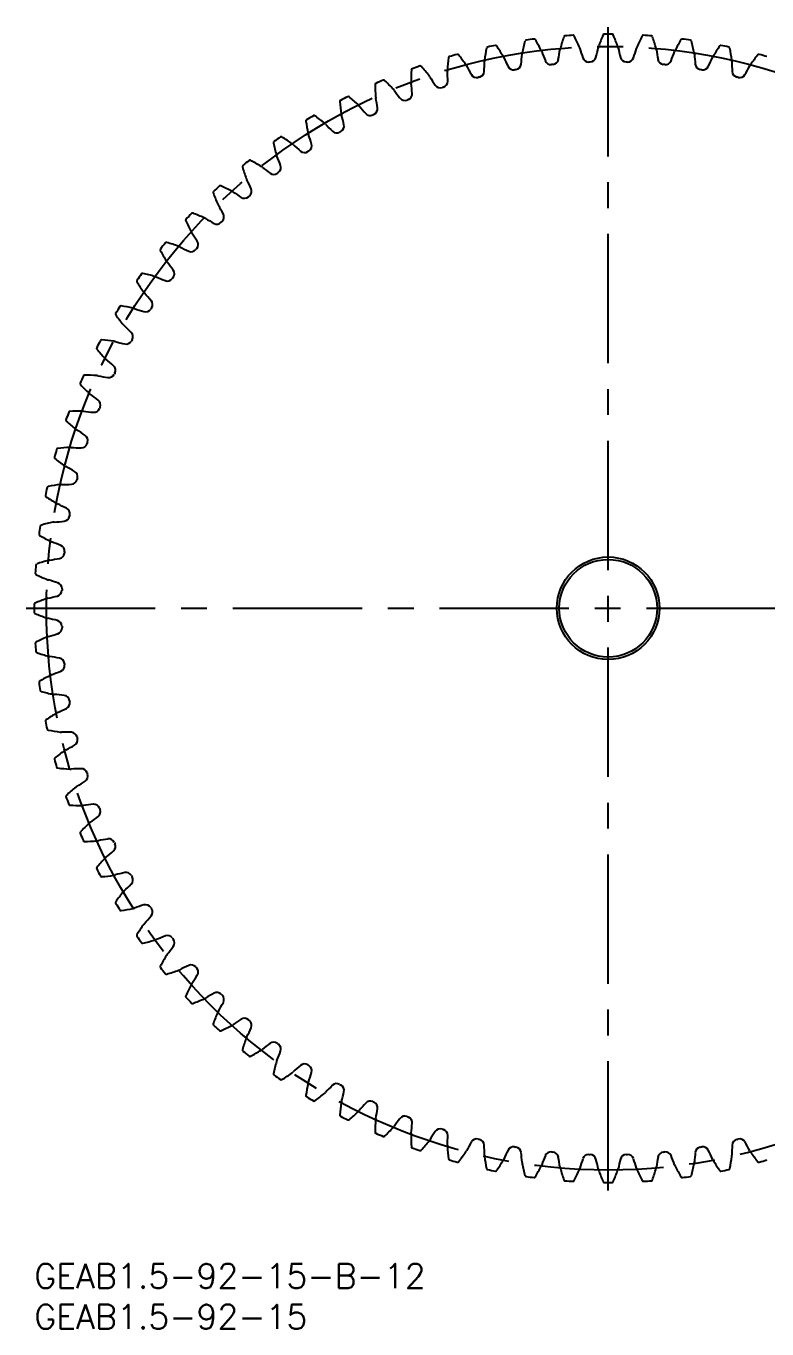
# Model space of a CAD drawing. Extents: x -1 to 189, y -8 to 152.
# Drawn here: x -1 to 90, y -8 to 152 of the extents above; entities that cross this region are included whole.
import ezdxf

# ---------------------------------------------------------------- set-up
doc = ezdxf.new("R2010")
doc.units = 0
doc.header["$LTSCALE"] = 0.5
doc.linetypes.add('CENTER', pattern=[50.8, 31.75, -6.35, 6.35, -6.35])
for name, color, linetype in [('MSM_CENTER', 1, 'CENTER'), ('MSM_CONTINUOUS', 7, 'CONTINUOUS'), ('MSM_PART_NUMBER', 7, 'CONTINUOUS')]:
    doc.layers.add(name, color=color, linetype=linetype)
doc.styles.get("Standard").update_dxf_attribs({"font": 'txt.shx', "height": 1, "bigfont": 'bigfont.shx'})

# ---------------------------------------------------------------- blocks, each defined once
blk = doc.blocks.new('*U2')
at = {"layer": 'MSM_PART_NUMBER'}
blk.add_text('GEAB1.5-92-15-B-12', height=3, dxfattribs=at).set_placement((0, -3))
blk = doc.blocks.new('*U3')
at = {"layer": 'MSM_PART_NUMBER'}
blk.add_text('GEAB1.5-92-15', height=3, dxfattribs=at).set_placement((0, -8))

msp = doc.modelspace()

# ---------------------------------------------------------------- linework, layer by layer
at = {"layer": 'MSM_CENTER'}
for p, q in [((70.5, 9), (70.5, 152)), ((-1, 80.5), (142, 80.5))]:
    msp.add_line(p, q, dxfattribs=at)
msp.add_circle((70.5, 80.5), 69, dxfattribs=at)
at = {"layer": 'MSM_CONTINUOUS'}
for radius in [6.3, 6]:
    msp.add_circle((70.5, 80.5), radius, dxfattribs=at)
for centre, radius, start, end in [((70.5, 80.5), 70.5, 97.42, 98.2322), ((61.41, 150.26), 0.15, 30.6256, 97.42), ((86.82, 143.25), 23, 161.1134, 164.8913), ((65.2, 150.65), 0.15, 94.3191, 161.1134), ((70.5, 80.5), 70.5, 93.507, 94.3191), ((66.2, 150.72), 0.15, 26.7128, 93.507), ((45.79, 140.45), 23, 22.9348, 26.7127), ((91.07, 141.99), 23, 157.2003, 160.9783), ((70, 150.85), 0.15, 90.4061, 157.2003), ((70.5, 80.5), 70.5, 89.5939, 90.4061), ((71, 150.85), 0.15, 22.7998, 89.5939), ((49.93, 141.99), 23, 19.0217, 22.7997), ((95.21, 140.45), 23, 153.2873, 157.0652), ((74.8, 150.72), 0.15, 86.493, 153.2873), ((70.5, 80.5), 70.5, 85.6809, 86.493), ((75.8, 150.65), 0.15, 18.8866, 85.6809), ((54.18, 143.25), 23, 15.1087, 18.8866), ((79.59, 150.26), 0.15, 82.58, 149.3742), ((70.5, 80.5), 70.5, 81.7678, 82.58), ((78.12, 144.89), 23, 168.9395, 172.7174), ((55.7, 149.28), 0.15, 102.1452, 168.9395), ((70.5, 80.5), 70.5, 101.3331, 102.1452), ((56.68, 149.48), 0.15, 34.5387, 101.3331), ((37.85, 136.52), 23, 30.7609, 34.5388), ((82.5, 144.22), 23, 165.0264, 168.8043), ((60.43, 150.13), 0.15, 98.2322, 165.0264), ((41.75, 138.62), 23, 26.8478, 30.6258), ((61.16, 148.45), 1.25, 19.357, 26.8478), ((81.62, 155.65), 20.44, 199.411, 202.8345), ((44.32, 151.82), 20.44, 348.9046, 352.3281), ((65.82, 148.92), 1.25, 164.8913, 172.3822), ((65.82, 148.92), 1.25, 15.4439, 22.9348), ((86.72, 154.72), 20.44, 195.498, 198.9214), ((49.25, 153.44), 20.44, 344.9916, 348.415), ((70.5, 149.08), 1.25, 160.9783, 168.4691), ((70.5, 149.08), 1.25, 11.5309, 19.0217), ((91.75, 153.44), 20.44, 191.585, 195.0084), ((54.28, 154.72), 20.44, 341.0786, 344.502), ((75.18, 148.92), 1.25, 157.0652, 164.5561), ((75.18, 148.92), 1.25, 7.6178, 15.1087), ((96.68, 151.82), 20.44, 187.6719, 191.0954), ((59.38, 155.65), 20.44, 337.1655, 340.589), ((79.84, 148.45), 1.25, 153.1522, 160.643), ((99.25, 138.62), 23, 149.3742, 153.1522), ((80.57, 150.13), 0.15, 14.9736, 81.7678), ((58.5, 144.22), 23, 11.1957, 14.9736), ((103.15, 136.52), 23, 145.4612, 149.2391), ((84.32, 149.48), 0.15, 78.6669, 145.4612), ((70.5, 80.5), 70.5, 77.8548, 78.6669), ((85.3, 149.28), 0.15, 11.0605, 77.8548), ((62.88, 144.89), 23, 7.2826, 11.0605), ((73.71, 145.26), 23, 172.8525, 176.6304), ((51.04, 148.11), 0.15, 106.0582, 172.8525), ((70.5, 80.5), 70.5, 105.2461, 106.0582), ((52, 148.37), 0.15, 38.4518, 105.2461), ((34.11, 134.16), 23, 34.6739, 38.4518), ((52, 146.54), 1.25, 27.1831, 34.6739), ((34.86, 147.59), 20.44, 356.7307, 0.1542), ((56.55, 147.65), 1.25, 172.7174, 180.2082), ((56.55, 147.65), 1.25, 23.27, 30.7609), ((76.46, 156.24), 20.44, 203.3241, 206.7475), ((59.06, 147.4), 0.75, 279.7057, 352.8177), ((39.52, 149.87), 20.44, 352.8177, 356.2411), ((61.16, 148.45), 1.25, 168.8043, 176.2952), ((63.47, 148.01), 0.75, 202.8345, 275.9465), ((70.5, 80.5), 67.12, 95.7926, 95.9465), ((63.65, 148.03), 0.75, 275.7926, 348.9046), ((68.09, 148.33), 0.75, 198.9214, 272.0334), ((70.5, 80.5), 67.12, 91.8796, 92.0334), ((68.27, 148.34), 0.75, 271.8796, 344.9916), ((72.73, 148.34), 0.75, 195.0084, 268.1204), ((70.5, 80.5), 67.12, 87.9666, 88.1204), ((72.91, 148.33), 0.75, 267.9666, 341.0786), ((77.35, 148.03), 0.75, 191.0954, 264.2074), ((70.5, 80.5), 67.12, 84.0535, 84.2074), ((77.53, 148.01), 0.75, 264.0536, 337.1655), ((79.84, 148.45), 1.25, 3.7048, 11.1957), ((101.48, 149.87), 20.44, 183.7589, 187.1823), ((81.94, 147.4), 0.75, 187.1823, 260.2943), ((64.54, 156.24), 20.44, 333.2525, 336.6759), ((84.45, 147.65), 1.25, 149.2391, 156.73), ((84.45, 147.65), 1.25, 359.7918, 7.2826), ((106.14, 147.59), 20.44, 179.8458, 183.2693), ((89, 146.54), 1.25, 145.3261, 152.8169), ((106.89, 134.16), 23, 141.5482, 145.3261), ((89, 148.37), 0.15, 74.7539, 141.5482), ((70.5, 80.5), 70.5, 73.9418, 74.7539), ((69.29, 145.33), 23, 176.7656, 180.5435), ((46.47, 146.62), 0.15, 109.9713, 176.7656), ((70.5, 80.5), 70.5, 109.1592, 109.9713), ((47.41, 146.95), 0.15, 42.3649, 109.1592), ((30.53, 131.56), 23, 38.587, 42.3649), ((47.53, 145.12), 1.25, 31.0961, 38.587), ((66.1, 156.34), 20.44, 211.1502, 214.5736), ((52, 146.54), 1.25, 176.6304, 184.1213), ((30.36, 145), 20.44, 0.6438, 4.0672), ((71.28, 156.47), 20.44, 207.2371, 210.6606), ((54.34, 146.42), 0.75, 210.6606, 283.7726), ((70.5, 80.5), 67.12, 103.6187, 103.7726), ((54.52, 146.47), 0.75, 283.6187, 356.7307), ((58.88, 147.37), 0.75, 206.7475, 279.8595), ((70.5, 80.5), 67.12, 99.7057, 99.8595), ((70.5, 80.5), 67.12, 80.1405, 80.2943), ((82.12, 147.37), 0.75, 260.1405, 333.2525), ((86.48, 146.47), 0.75, 183.2693, 256.3813), ((70.5, 80.5), 67.12, 76.2274, 76.3813), ((86.66, 146.42), 0.75, 256.2275, 329.3394), ((69.72, 156.47), 20.44, 329.3394, 332.7629), ((42.02, 144.83), 0.15, 113.8843, 180.6786), ((64.86, 145.1), 23, 180.6786, 184.4565), ((70.5, 80.5), 70.5, 113.0722, 113.8843), ((42.93, 145.22), 0.15, 46.2779, 113.0722), ((27.14, 128.71), 23, 42.5, 46.2779), ((43.18, 143.41), 1.25, 35.0091, 42.5), ((60.93, 155.87), 20.44, 215.0632, 218.4867), ((47.53, 145.12), 1.25, 180.5435, 188.0343), ((26.05, 142.11), 20.44, 4.5568, 7.9803), ((49.88, 145.17), 0.75, 214.5736, 287.6856), ((70.5, 80.5), 67.12, 107.5318, 107.6856), ((50.05, 145.22), 0.75, 287.5318, 0.6438), ((37.69, 142.73), 0.15, 117.7974, 184.5916), ((60.47, 144.56), 23, 184.5916, 188.3696), ((70.5, 80.5), 70.5, 116.9852, 117.7974), ((38.58, 143.19), 0.15, 50.191, 116.9852), ((23.95, 125.64), 23, 46.413, 50.191), ((43.18, 143.41), 1.25, 184.4565, 191.9474), ((21.95, 138.93), 20.44, 8.4699, 11.8933), ((45.52, 143.61), 0.75, 218.4867, 291.5987), ((70.5, 80.5), 67.12, 111.4448, 111.5987), ((45.68, 143.68), 0.75, 291.4448, 4.5568), ((70.5, 80.5), 70.5, 120.8983, 121.7104), ((34.37, 140.87), 0.15, 54.1041, 120.8983), ((20.98, 122.36), 23, 50.3261, 54.104), ((38.95, 141.39), 1.25, 188.3696, 195.8604), ((18.08, 135.49), 20.44, 12.3829, 15.8063), ((38.95, 141.39), 1.25, 38.9222, 46.413), ((55.81, 155.04), 20.44, 218.9763, 222.3997), ((41.27, 141.76), 0.75, 222.3997, 295.5117), ((70.5, 80.5), 67.12, 115.3579, 115.5117), ((41.43, 141.84), 0.75, 295.3578, 8.4699), ((33.52, 140.35), 0.15, 121.7104, 188.5047), ((56.12, 143.73), 23, 188.5047, 192.2826), ((34.86, 139.1), 1.25, 42.8352, 50.3261), ((50.76, 153.86), 20.44, 222.8893, 226.3127), ((37.31, 139.71), 0.75, 299.2709, 12.3829), ((29.52, 137.68), 0.15, 125.6235, 192.4177), ((51.84, 142.6), 23, 192.4177, 196.1957), ((70.5, 80.5), 70.5, 124.8113, 125.6235), ((30.34, 138.26), 0.15, 58.0172, 124.8113), ((18.24, 118.88), 23, 54.2391, 58.0171), ((34.86, 139.1), 1.25, 192.2826, 199.7735), ((14.45, 131.78), 20.44, 16.2959, 19.7194), ((37.15, 139.62), 0.75, 226.3127, 299.4247), ((70.5, 80.5), 67.12, 119.2709, 119.4247), ((30.95, 136.53), 1.25, 196.1957, 203.6865), ((11.08, 127.83), 20.44, 20.209, 23.6324), ((30.95, 136.53), 1.25, 46.7483, 54.2391), ((45.8, 152.34), 20.44, 226.8023, 230.2258), ((33.2, 137.21), 0.75, 230.2258, 303.3378), ((70.5, 80.5), 67.12, 123.184, 123.3378), ((33.35, 137.31), 0.75, 303.1839, 16.2959), ((25.72, 134.76), 0.15, 129.5365, 196.3308), ((47.65, 141.18), 23, 196.3308, 200.1087), ((70.5, 80.5), 70.5, 128.7244, 129.5365), ((26.49, 135.38), 0.15, 61.9301, 128.7244), ((15.74, 115.22), 23, 58.1522, 61.9301), ((27.22, 133.7), 1.25, 50.6613, 58.1522), ((40.95, 150.49), 20.44, 230.7154, 234.1388), ((29.56, 134.64), 0.75, 307.097, 20.209), ((27.22, 133.7), 1.25, 200.1087, 207.5996), ((7.99, 123.67), 20.44, 24.122, 27.5455), ((29.41, 134.53), 0.75, 234.1388, 307.2508), ((70.5, 80.5), 67.12, 127.097, 127.2508), ((22.12, 131.57), 0.15, 133.4495, 200.2438), ((43.56, 139.48), 23, 200.2438, 204.0217), ((70.5, 80.5), 70.5, 132.6374, 133.4495), ((22.85, 132.25), 0.15, 65.8431, 132.6374), ((13.5, 111.4), 23, 62.0652, 65.8431), ((23.69, 130.62), 1.25, 54.5744, 62.0652), ((36.25, 148.31), 20.44, 234.6284, 238.0519), ((25.96, 131.72), 0.75, 311.01, 24.122), ((23.69, 130.62), 1.25, 204.0217, 211.5126), ((5.19, 119.3), 20.44, 28.0351, 31.4585), ((25.82, 131.6), 0.75, 238.0519, 311.1639), ((70.5, 80.5), 67.12, 131.01, 131.1639), ((18.75, 128.15), 0.15, 137.3626, 204.1569), ((39.6, 137.5), 23, 204.1569, 207.9348), ((70.5, 80.5), 70.5, 136.5505, 137.3626), ((19.43, 128.88), 0.15, 69.7563, 136.5505), ((11.52, 107.44), 23, 65.9783, 69.7562), ((20.38, 127.31), 1.25, 58.4874, 65.9783), ((31.7, 145.81), 20.44, 238.5415, 241.9649), ((70.5, 80.5), 67.12, 134.9231, 135.0769), ((22.57, 128.56), 0.75, 314.9231, 28.0351), ((20.38, 127.31), 1.25, 207.9348, 215.4256), ((2.69, 114.75), 20.44, 31.9481, 35.3716), ((22.44, 128.43), 0.75, 241.9649, 315.0769), ((70.5, 80.5), 70.5, 140.4635, 141.2756), ((16.24, 125.28), 0.15, 73.6691, 140.4635), ((9.82, 103.35), 23, 69.8913, 73.6692), ((17.3, 123.78), 1.25, 62.4004, 69.8913), ((27.33, 143.01), 20.44, 242.4545, 245.878), ((19.4, 125.18), 0.75, 318.8361, 31.9481), ((15.62, 124.51), 0.15, 141.2756, 208.0699), ((35.78, 135.26), 23, 208.0699, 211.8478), ((19.28, 125.04), 0.75, 245.878, 318.99), ((70.5, 80.5), 67.12, 138.8361, 138.99), ((13.32, 121.48), 0.15, 77.5821, 144.3765), ((8.4, 99.16), 23, 73.8043, 77.5823), ((17.3, 123.78), 1.25, 211.8478, 219.3387), ((0.51, 110.05), 20.44, 35.8612, 39.2846), ((16.47, 121.59), 0.75, 322.7491, 35.8612), ((12.74, 120.66), 0.15, 145.1887, 211.9829), ((32.12, 132.76), 23, 211.9829, 215.7609), ((70.5, 80.5), 70.5, 144.3765, 145.1887), ((14.47, 120.05), 1.25, 66.3135, 73.8043), ((23.17, 139.92), 20.44, 246.3676, 249.791), ((16.36, 121.44), 0.75, 249.791, 322.903), ((70.5, 80.5), 67.12, 142.7492, 142.903), ((14.47, 120.05), 1.25, 215.7609, 223.2517), ((-1.34, 105.2), 20.44, 39.7742, 43.1977), ((70.5, 80.5), 70.5, 148.2896, 149.1017), ((10.65, 117.48), 0.15, 81.4952, 148.2896), ((7.27, 94.88), 23, 77.7174, 81.4953), ((11.9, 116.14), 1.25, 70.2265, 77.7174), ((19.22, 136.55), 20.44, 250.2806, 253.7041), ((13.69, 117.65), 0.75, 253.7041, 326.816), ((70.5, 80.5), 67.12, 146.6622, 146.816), ((13.79, 117.8), 0.75, 326.6622, 39.7742), ((10.13, 116.63), 0.15, 149.1017, 215.896), ((28.64, 130.02), 23, 215.896, 219.6739), ((11.9, 116.14), 1.25, 219.6739, 227.1648), ((-2.86, 100.24), 20.44, 43.6873, 47.1107), ((11.38, 113.85), 0.75, 330.5752, 43.6873), ((7.81, 112.42), 0.15, 153.0148, 219.809), ((70.5, 80.5), 70.5, 152.2026, 153.0148), ((25.36, 127.05), 23, 219.809, 223.587), ((8.27, 113.31), 0.15, 85.4082, 152.2026), ((6.44, 90.53), 23, 81.6304, 85.4084), ((9.61, 112.05), 1.25, 74.1396, 81.6304), ((15.51, 132.92), 20.44, 254.1937, 257.6171), ((11.29, 113.69), 0.75, 257.6171, 330.7291), ((70.5, 80.5), 67.12, 150.5753, 150.7291), ((9.61, 112.05), 1.25, 223.587, 231.0778), ((-4.04, 95.19), 20.44, 47.6003, 51.0237), ((70.5, 80.5), 70.5, 156.1157, 156.9278), ((6.17, 108.98), 0.15, 89.3213, 156.1157), ((5.9, 86.14), 23, 85.5435, 89.3214), ((7.59, 107.82), 1.25, 78.0526, 85.5435), ((12.07, 129.05), 20.44, 258.1067, 261.5301), ((9.16, 109.57), 0.75, 261.5301, 334.6421), ((9.24, 109.73), 0.75, 334.4883, 47.6003), ((70.5, 80.5), 67.12, 154.4883, 154.6421), ((5.78, 108.07), 0.15, 156.9278, 223.7221), ((22.29, 123.86), 23, 223.7221, 227.5), ((7.59, 107.82), 1.25, 227.5, 234.9909), ((-4.87, 90.07), 20.44, 51.5133, 54.9368), ((7.39, 105.48), 0.75, 338.4014, 51.5133), ((70.5, 80.5), 70.5, 160.0287, 160.8408), ((4.38, 104.53), 0.15, 93.2346, 160.0287), ((5.67, 81.71), 23, 89.4565, 93.2344), ((5.88, 103.47), 1.25, 81.9657, 89.4565), ((8.89, 124.95), 20.44, 262.0197, 265.4432), ((7.32, 105.32), 0.75, 265.4432, 338.5552), ((70.5, 80.5), 67.12, 158.4013, 158.5552), ((4.05, 103.59), 0.15, 160.8408, 227.6351), ((19.44, 120.47), 23, 227.6351, 231.413), ((5.88, 103.47), 1.25, 231.413, 238.9039), ((-5.34, 84.9), 20.44, 55.4264, 58.8498), ((5.83, 101.12), 0.75, 342.3144, 55.4264), ((70.5, 80.5), 67.12, 162.3144, 162.4682), ((70.5, 80.5), 70.5, 163.9418, 164.7539), ((2.89, 99.96), 0.15, 97.1476, 163.9418), ((5.74, 77.29), 23, 93.3696, 97.1475), ((4.46, 99), 1.25, 85.8787, 93.3696), ((6, 120.64), 20.44, 265.9328, 269.3562), ((5.78, 100.95), 0.75, 269.3562, 342.4682), ((2.63, 99), 0.15, 164.7539, 231.5482), ((16.84, 116.89), 23, 231.5482, 235.3261), ((4.46, 99), 1.25, 235.3261, 242.8169), ((-5.47, 79.72), 20.44, 59.3394, 62.7629), ((4.53, 96.48), 0.75, 273.2693, 346.3813), ((4.58, 96.66), 0.75, 346.2275, 59.3394), ((70.5, 80.5), 67.12, 166.2274, 166.3813), ((70.5, 80.5), 70.5, 167.8548, 168.6669), ((1.72, 95.3), 0.15, 101.0607, 167.8548), ((6.11, 72.88), 23, 97.2826, 101.0605), ((3.35, 94.45), 1.25, 89.7918, 97.2826), ((3.41, 116.14), 20.44, 269.8458, 273.2693), ((1.52, 94.32), 0.15, 168.6669, 235.4612), ((14.48, 113.15), 23, 235.4612, 239.2391), ((3.35, 94.45), 1.25, 239.2391, 246.73), ((-5.24, 74.54), 20.44, 63.2525, 66.6759), ((3.6, 91.94), 0.75, 277.1823, 350.2943), ((3.63, 92.12), 0.75, 350.1405, 63.2525), ((70.5, 80.5), 67.12, 170.1405, 170.2943), ((70.5, 80.5), 70.5, 171.7678, 172.58), ((0.74, 89.59), 0.15, 172.58, 239.3742), ((0.87, 90.57), 0.15, 104.9736, 171.7678), ((6.78, 68.5), 23, 101.1957, 104.9736), ((2.55, 89.84), 1.25, 93.7048, 101.1957), ((1.13, 111.48), 20.44, 273.7589, 277.1823), ((12.38, 109.25), 23, 239.3742, 243.1522), ((2.55, 89.84), 1.25, 243.1522, 250.643), ((-4.65, 69.38), 20.44, 67.1655, 70.589), ((2.99, 87.53), 0.75, 354.0535, 67.1655), ((2.08, 85.18), 1.25, 97.6178, 105.1087), ((-0.82, 106.68), 20.44, 277.6719, 281.0954), ((2.97, 87.35), 0.75, 281.0954, 354.2074), ((70.5, 80.5), 67.12, 174.0535, 174.2074), ((70.5, 80.5), 70.5, 175.6809, 176.493), ((0.28, 84.8), 0.15, 176.493, 243.2873), ((0.35, 85.8), 0.15, 108.8866, 175.6809), ((7.75, 64.18), 23, 105.1087, 108.8866), ((10.55, 105.21), 23, 243.2873, 247.0652), ((2.08, 85.18), 1.25, 247.0652, 254.5561), ((-3.72, 64.28), 20.44, 71.0786, 74.502), ((2.67, 82.91), 0.75, 357.9666, 71.0786), ((9.01, 59.93), 23, 109.0217, 112.7997), ((1.92, 80.5), 1.25, 101.5309, 109.0217), ((-2.44, 101.75), 20.44, 281.585, 285.0084), ((2.66, 82.73), 0.75, 285.0084, 358.1204), ((70.5, 80.5), 67.12, 177.9666, 178.1204), ((0.15, 81), 0.15, 112.7997, 179.5939), ((70.5, 80.5), 70.5, 179.5939, 180.4061), ((0.15, 80), 0.15, 180.4061, 247.2003), ((9.01, 101.07), 23, 247.2003, 250.9783), ((1.92, 80.5), 1.25, 250.9783, 258.4691), ((-2.44, 59.25), 20.44, 74.9916, 78.415), ((2.66, 78.27), 0.75, 1.8796, 74.9916), ((10.55, 55.79), 23, 112.9348, 116.7127), ((2.08, 75.82), 1.25, 105.4439, 112.9348), ((-3.72, 96.72), 20.44, 285.498, 288.9214), ((2.67, 78.09), 0.75, 288.9214, 2.0334), ((70.5, 80.5), 67.12, 181.8796, 182.0334), ((0.28, 76.2), 0.15, 116.7127, 183.507), ((70.5, 80.5), 70.5, 183.507, 184.3191), ((0.35, 75.2), 0.15, 184.3191, 251.1134), ((7.75, 96.82), 23, 251.1134, 254.8913), ((2.08, 75.82), 1.25, 254.8913, 262.3822), ((-0.82, 54.32), 20.44, 78.9046, 82.3281), ((2.97, 73.65), 0.75, 5.7927, 78.9046), ((70.5, 80.5), 67.12, 185.7926, 185.9465), ((12.38, 51.75), 23, 116.8478, 120.6258), ((2.55, 71.16), 1.25, 109.357, 116.8478), ((-4.65, 91.62), 20.44, 289.411, 292.8345), ((2.99, 73.47), 0.75, 292.8345, 5.9465), ((0.74, 71.41), 0.15, 120.6259, 187.42), ((70.5, 80.5), 70.5, 187.42, 188.2322), ((0.87, 70.43), 0.15, 188.2322, 255.0264), ((6.78, 92.5), 23, 255.0264, 258.8043), ((2.55, 71.16), 1.25, 258.8043, 266.2952), ((1.13, 49.52), 20.44, 82.8177, 86.2411), ((3.6, 69.06), 0.75, 9.7057, 82.8177), ((3.63, 68.88), 0.75, 296.7475, 9.8595), ((70.5, 80.5), 67.12, 189.7057, 189.8595), ((14.48, 47.85), 23, 120.7609, 124.5388), ((3.35, 66.55), 1.25, 113.27, 120.7609), ((-5.24, 86.46), 20.44, 293.3241, 296.7475), ((1.52, 66.68), 0.15, 124.5388, 191.3331), ((70.5, 80.5), 70.5, 191.3331, 192.1452), ((1.72, 65.7), 0.15, 192.1452, 258.9395), ((6.11, 88.12), 23, 258.9395, 262.7174), ((3.35, 66.55), 1.25, 262.7174, 270.2082), ((3.41, 44.86), 20.44, 86.7307, 90.1542), ((4.53, 64.52), 0.75, 13.6188, 86.7307), ((4.58, 64.34), 0.75, 300.6606, 13.7726), ((70.5, 80.5), 67.12, 193.6187, 193.7726), ((16.84, 44.11), 23, 124.6739, 128.4518), ((4.46, 62), 1.25, 117.1831, 124.6739), ((-5.47, 81.28), 20.44, 297.2371, 300.6606), ((2.63, 62), 0.15, 128.4518, 195.2461), ((70.5, 80.5), 70.5, 195.2461, 196.0582), ((2.89, 61.04), 0.15, 196.0582, 262.8525), ((5.74, 83.71), 23, 262.8525, 266.6304), ((6, 40.36), 20.44, 90.6438, 94.0672), ((5.78, 60.05), 0.75, 17.5318, 90.6438), ((4.46, 62), 1.25, 266.6304, 274.1213), ((-5.34, 76.1), 20.44, 301.1502, 304.5736), ((5.83, 59.88), 0.75, 304.5736, 17.6855), ((70.5, 80.5), 67.12, 197.5318, 197.6856), ((19.44, 40.53), 23, 128.587, 132.3649), ((5.88, 57.53), 1.25, 121.0961, 128.587), ((4.05, 57.41), 0.15, 132.3649, 199.1592), ((70.5, 80.5), 70.5, 199.1592, 199.9713), ((4.38, 56.47), 0.15, 199.9713, 266.7656), ((5.67, 79.29), 23, 266.7656, 270.5435), ((5.88, 57.53), 1.25, 270.5435, 278.0343), ((8.89, 36.05), 20.44, 94.5568, 97.9803), ((7.32, 55.68), 0.75, 21.4449, 94.5568), ((-4.87, 70.93), 20.44, 305.0632, 308.4867), ((7.39, 55.52), 0.75, 308.4867, 21.5986), ((70.5, 80.5), 67.12, 201.4448, 201.5987), ((5.78, 52.93), 0.15, 136.2781, 203.0722), ((70.5, 80.5), 70.5, 203.0722, 203.8843), ((22.29, 37.14), 23, 132.5, 136.2779), ((7.59, 53.18), 1.25, 125.0091, 132.5), ((6.17, 52.02), 0.15, 203.8843, 270.6786), ((5.9, 74.86), 23, 270.6786, 274.4565), ((7.59, 53.18), 1.25, 274.4565, 281.9474), ((12.07, 31.95), 20.44, 98.4699, 101.8933), ((9.16, 51.43), 0.75, 25.3579, 98.4699), ((9.24, 51.27), 0.75, 312.3997, 25.5116), ((70.5, 80.5), 67.12, 205.3579, 205.5117), ((25.36, 33.95), 23, 136.413, 140.191), ((9.61, 48.95), 1.25, 128.9222, 136.413), ((-4.04, 65.81), 20.44, 308.9763, 312.3997), ((7.81, 48.58), 0.15, 140.1911, 206.9852), ((70.5, 80.5), 70.5, 206.9852, 207.7974), ((15.51, 28.08), 20.44, 102.3829, 105.8063), ((11.29, 47.31), 0.75, 29.2709, 102.3829), ((8.27, 47.69), 0.15, 207.7974, 274.5916), ((6.44, 70.47), 23, 274.5916, 278.3696), ((9.61, 48.95), 1.25, 278.3696, 285.8604), ((-2.86, 60.76), 20.44, 312.8893, 316.3127), ((11.38, 47.15), 0.75, 316.3127, 29.4247), ((70.5, 80.5), 67.12, 209.2709, 209.4247), ((28.64, 30.98), 23, 140.3261, 144.104), ((11.9, 44.86), 1.25, 132.8352, 140.3261), ((10.13, 44.37), 0.15, 144.1041, 210.8983), ((70.5, 80.5), 70.5, 210.8983, 211.7104), ((10.65, 43.52), 0.15, 211.7104, 278.5047), ((7.27, 66.12), 23, 278.5047, 282.2826), ((11.9, 44.86), 1.25, 282.2826, 289.7735), ((19.22, 24.45), 20.44, 106.2959, 109.7194), ((13.69, 43.35), 0.75, 33.184, 106.2959), ((70.5, 80.5), 67.12, 213.184, 213.3378), ((13.79, 43.2), 0.75, 320.2258, 33.3378), ((32.12, 28.24), 23, 144.2391, 148.0171), ((14.47, 40.95), 1.25, 136.7483, 144.2391), ((-1.34, 55.8), 20.44, 316.8023, 320.2258), ((12.74, 40.34), 0.15, 148.0172, 214.8113), ((70.5, 80.5), 70.5, 214.8113, 215.6235), ((23.17, 21.08), 20.44, 110.209, 113.6324), ((16.36, 39.56), 0.75, 37.097, 110.209), ((70.5, 80.5), 67.12, 217.097, 217.2508), ((13.32, 39.52), 0.15, 215.6235, 282.4177), ((8.4, 61.84), 23, 282.4177, 286.1957), ((14.47, 40.95), 1.25, 286.1957, 293.6865), ((0.51, 50.95), 20.44, 320.7154, 324.1388), ((16.47, 39.41), 0.75, 324.1388, 37.2508), ((35.78, 25.74), 23, 148.1522, 151.9301), ((17.3, 37.22), 1.25, 140.6613, 148.1522), ((15.62, 36.49), 0.15, 151.9301, 218.7244), ((70.5, 80.5), 70.5, 218.7244, 219.5365), ((16.24, 35.72), 0.15, 219.5365, 286.3308), ((9.82, 57.65), 23, 286.3308, 290.1087), ((17.3, 37.22), 1.25, 290.1087, 297.5996), ((27.33, 17.99), 20.44, 114.122, 117.5455), ((19.28, 35.96), 0.75, 41.0101, 114.122), ((2.69, 46.25), 20.44, 324.6284, 328.0519), ((70.5, 80.5), 67.12, 221.01, 221.1639), ((19.4, 35.82), 0.75, 328.0519, 41.1638), ((39.6, 23.5), 23, 152.0652, 155.8431), ((20.38, 33.69), 1.25, 144.5744, 152.0652), ((18.75, 32.85), 0.15, 155.8431, 222.6374), ((70.5, 80.5), 70.5, 222.6374, 223.4495), ((19.43, 32.12), 0.15, 223.4495, 290.2438), ((11.52, 53.56), 23, 290.2438, 294.0217), ((20.38, 33.69), 1.25, 294.0217, 301.5126), ((31.7, 15.19), 20.44, 118.0351, 121.4585), ((22.44, 32.57), 0.75, 44.9231, 118.0351), ((5.19, 41.7), 20.44, 328.5415, 331.9649), ((70.5, 80.5), 67.12, 224.9231, 225.0769), ((22.57, 32.44), 0.75, 331.9649, 45.0768), ((43.56, 21.52), 23, 155.9783, 159.7562), ((23.69, 30.38), 1.25, 148.4874, 155.9783), ((22.12, 29.43), 0.15, 159.7562, 226.5505), ((70.5, 80.5), 70.5, 226.5505, 227.3626), ((13.5, 49.6), 23, 294.1569, 297.9348), ((23.69, 30.38), 1.25, 297.9348, 305.4256), ((36.25, 12.69), 20.44, 121.9481, 125.3716), ((25.82, 29.4), 0.75, 48.8362, 121.9481), ((7.99, 37.33), 20.44, 332.4545, 335.878), ((70.5, 80.5), 67.12, 228.8361, 228.99), ((25.96, 29.28), 0.75, 335.878, 48.9899), ((22.85, 28.75), 0.15, 227.3626, 294.1569), ((47.65, 19.82), 23, 159.8913, 163.6692), ((27.22, 27.3), 1.25, 152.4004, 159.8913), ((29.41, 26.47), 0.75, 52.7492, 125.8612), ((25.72, 26.24), 0.15, 163.6692, 230.4635), ((70.5, 80.5), 70.5, 230.4635, 231.2756), ((15.74, 45.78), 23, 298.0699, 301.8478), ((27.22, 27.3), 1.25, 301.8478, 309.3387), ((40.95, 10.51), 20.44, 125.8612, 129.2846), ((11.08, 33.17), 20.44, 336.3676, 339.791), ((70.5, 80.5), 67.12, 232.7492, 232.903), ((29.56, 26.36), 0.75, 339.791, 52.9029), ((26.49, 25.62), 0.15, 231.2756, 298.0699), ((51.84, 18.4), 23, 163.8043, 167.5823), ((30.95, 24.47), 1.25, 156.3135, 163.8043), ((45.8, 8.66), 20.44, 129.7742, 133.1977), ((33.2, 23.79), 0.75, 56.6622, 129.7742), ((70.5, 80.5), 67.12, 236.6622, 236.816), ((33.35, 23.69), 0.75, 343.7041, 56.816), ((29.52, 23.32), 0.15, 167.5823, 234.3765), ((70.5, 80.5), 70.5, 234.3765, 235.1887), ((30.34, 22.74), 0.15, 235.1887, 301.9829), ((18.24, 42.12), 23, 301.9829, 305.7609), ((30.95, 24.47), 1.25, 305.7609, 313.2517), ((14.45, 29.22), 20.44, 340.2806, 343.7041), ((56.12, 17.27), 23, 167.7174, 171.4953), ((34.86, 21.9), 1.25, 160.2265, 167.7174), ((20.98, 38.64), 23, 305.896, 309.6739), ((34.86, 21.9), 1.25, 309.6739, 317.1648), ((50.76, 7.14), 20.44, 133.6873, 137.1107), ((37.15, 21.38), 0.75, 60.5753, 133.6873), ((70.5, 80.5), 67.12, 240.5753, 240.7291), ((37.31, 21.29), 0.75, 347.6171, 60.7291), ((18.08, 25.51), 20.44, 344.1937, 347.6171), ((33.52, 20.65), 0.15, 171.4953, 238.2896), ((70.5, 80.5), 70.5, 238.2896, 239.1017), ((34.37, 20.13), 0.15, 239.1017, 305.896), ((60.47, 16.44), 23, 171.6304, 175.4084), ((38.95, 19.61), 1.25, 164.1396, 171.6304), ((55.81, 5.96), 20.44, 137.6003, 141.0237), ((41.27, 19.24), 0.75, 64.4883, 137.6003), ((70.5, 80.5), 67.12, 244.4883, 244.6421), ((41.43, 19.16), 0.75, 351.5301, 64.6421), ((37.69, 18.27), 0.15, 175.4084, 242.2026), ((70.5, 80.5), 70.5, 242.2026, 243.0148), ((38.58, 17.81), 0.15, 243.0148, 309.809), ((23.95, 35.36), 23, 309.809, 313.587), ((38.95, 19.61), 1.25, 313.587, 321.0778), ((64.86, 15.9), 23, 175.5435, 179.3214), ((43.18, 17.59), 1.25, 168.0526, 175.5435), ((21.95, 22.07), 20.44, 348.1067, 351.5301), ((60.93, 5.13), 20.44, 141.5133, 144.9368), ((45.52, 17.39), 0.75, 68.4014, 141.5133), ((70.5, 80.5), 67.12, 248.4013, 248.5552), ((45.68, 17.32), 0.75, 355.4432, 68.5552), ((42.02, 16.17), 0.15, 179.3214, 246.1157), ((70.5, 80.5), 70.5, 246.1157, 246.9278), ((27.14, 32.29), 23, 313.7221, 317.5), ((43.18, 17.59), 1.25, 317.5, 324.9909), ((47.53, 15.88), 1.25, 171.9657, 179.4565), ((26.05, 18.89), 20.44, 352.0197, 355.4432), ((66.1, 4.66), 20.44, 145.4264, 148.8498), ((49.88, 15.83), 0.75, 72.3144, 145.4264), ((70.5, 80.5), 67.12, 252.3144, 252.4682), ((50.05, 15.78), 0.75, 359.3562, 72.4682), ((42.93, 15.78), 0.15, 246.9278, 313.7221), ((69.29, 15.67), 23, 179.4565, 183.2344), ((30.53, 29.44), 23, 317.6351, 321.413), ((47.53, 15.88), 1.25, 321.413, 328.9039), ((30.36, 16), 20.44, 355.9328, 359.3562), ((52, 14.46), 1.25, 175.8787, 183.3696), ((71.28, 4.53), 20.44, 149.3394, 152.7629), ((54.34, 14.58), 0.75, 76.2275, 149.3394), ((70.5, 80.5), 67.12, 256.2274, 256.3813), ((54.52, 14.53), 0.75, 3.2693, 76.3814), ((34.86, 13.41), 20.44, 359.8458, 3.2693), ((106.14, 13.41), 20.44, 176.7307, 180.1542), ((86.48, 14.53), 0.75, 103.6188, 176.7307), ((70.5, 80.5), 67.12, 283.6187, 283.7726), ((86.66, 14.58), 0.75, 30.6606, 103.7726), ((69.72, 4.53), 20.44, 27.2371, 30.6606), ((46.47, 14.38), 0.15, 183.2344, 250.0287), ((70.5, 80.5), 70.5, 250.0287, 250.8408), ((47.41, 14.05), 0.15, 250.8408, 317.6351), ((73.71, 15.74), 23, 183.3696, 187.1475), ((51.04, 12.89), 0.15, 187.1475, 253.9418), ((34.11, 26.84), 23, 321.5482, 325.3261), ((52, 14.46), 1.25, 325.3261, 332.8169), ((56.55, 13.35), 1.25, 179.7918, 187.2826), ((78.12, 16.11), 23, 187.2826, 191.0605), ((56.55, 13.35), 1.25, 329.2391, 336.73), ((76.46, 4.76), 20.44, 153.2525, 156.6759), ((58.88, 13.63), 0.75, 80.1405, 153.2525), ((70.5, 80.5), 67.12, 260.1405, 260.2943), ((59.06, 13.6), 0.75, 7.1823, 80.2943), ((39.52, 11.13), 20.44, 3.7589, 7.1823), ((81.62, 5.35), 20.44, 157.1655, 160.589), ((63.47, 12.99), 0.75, 84.0536, 157.1655), ((70.5, 80.5), 67.12, 264.0535, 264.2074), ((63.65, 12.97), 0.75, 11.0954, 84.2074), ((44.32, 9.18), 20.44, 7.6719, 11.0954), ((86.72, 6.28), 20.44, 161.0786, 164.502), ((68.09, 12.67), 0.75, 87.9666, 161.0786), ((70.5, 80.5), 67.12, 267.9666, 268.1204), ((68.27, 12.66), 0.75, 15.0084, 88.1204), ((49.25, 7.56), 20.44, 11.585, 15.0084), ((91.75, 7.56), 20.44, 164.9916, 168.415), ((72.73, 12.66), 0.75, 91.8796, 164.9916), ((70.5, 80.5), 67.12, 271.8796, 272.0334), ((72.91, 12.67), 0.75, 18.9214, 92.0335), ((54.28, 6.28), 20.44, 15.498, 18.9214), ((96.68, 9.18), 20.44, 168.9046, 172.3281), ((77.35, 12.97), 0.75, 95.7927, 168.9046), ((70.5, 80.5), 67.12, 275.7926, 275.9465), ((77.53, 12.99), 0.75, 22.8345, 95.9466), ((59.38, 5.35), 20.44, 19.411, 22.8345), ((101.48, 11.13), 20.44, 172.8177, 176.2411), ((81.94, 13.6), 0.75, 99.7057, 172.8177), ((70.5, 80.5), 67.12, 279.7057, 279.8595), ((82.12, 13.63), 0.75, 26.7475, 99.8595), ((64.54, 4.76), 20.44, 23.3241, 26.7475), ((84.45, 13.35), 1.25, 203.27, 210.7609), ((62.88, 16.11), 23, 348.9395, 352.7174), ((84.45, 13.35), 1.25, 352.7174, 0.2082), ((89, 14.46), 1.25, 207.1831, 214.6739), ((106.89, 26.84), 23, 214.6739, 218.4518), ((70.5, 80.5), 70.5, 253.9418, 254.7539), ((52, 12.63), 0.15, 254.7539, 321.5482), ((55.7, 11.72), 0.15, 191.0607, 257.8548), ((70.5, 80.5), 70.5, 257.8548, 258.6669), ((56.68, 11.52), 0.15, 258.6669, 325.4612), ((37.85, 24.48), 23, 325.4612, 329.2391), ((61.16, 12.55), 1.25, 183.7048, 191.1957), ((82.5, 16.78), 23, 191.1957, 194.9736), ((41.75, 22.38), 23, 329.3742, 333.1522), ((61.16, 12.55), 1.25, 333.1522, 340.643), ((65.82, 12.08), 1.25, 187.6178, 195.1087), ((86.82, 17.75), 23, 195.1087, 198.8866), ((45.79, 20.55), 23, 333.2873, 337.0652), ((65.82, 12.08), 1.25, 337.0652, 344.5561), ((70.5, 11.92), 1.25, 191.5309, 199.0217), ((91.07, 19.01), 23, 199.0217, 202.7997), ((49.93, 19.01), 23, 337.2003, 340.9783), ((70.5, 11.92), 1.25, 340.9783, 348.4691), ((75.18, 12.08), 1.25, 195.4439, 202.9348), ((95.21, 20.55), 23, 202.9348, 206.7127), ((54.18, 17.75), 23, 341.1134, 344.8913), ((75.18, 12.08), 1.25, 344.8913, 352.3822), ((79.84, 12.55), 1.25, 199.357, 206.8478), ((99.25, 22.38), 23, 206.8478, 210.6258), ((58.5, 16.78), 23, 345.0264, 348.8043), ((79.84, 12.55), 1.25, 348.8043, 356.2952), ((103.15, 24.48), 23, 210.7609, 214.5388), ((84.32, 11.52), 0.15, 214.5389, 281.3331), ((70.5, 80.5), 70.5, 281.3331, 282.1452), ((85.3, 11.72), 0.15, 282.1452, 348.9395), ((89, 12.63), 0.15, 218.452, 285.2461), ((70.5, 80.5), 70.5, 285.2461, 286.0582), ((60.43, 10.87), 0.15, 194.9736, 261.7678), ((70.5, 80.5), 70.5, 261.7678, 262.58), ((61.41, 10.74), 0.15, 262.58, 329.3742), ((65.2, 10.35), 0.15, 198.8868, 265.6809), ((70.5, 80.5), 70.5, 265.6809, 266.493), ((66.2, 10.28), 0.15, 266.493, 333.2873), ((70, 10.15), 0.15, 202.7997, 269.5939), ((70.5, 80.5), 70.5, 269.5939, 270.4061), ((71, 10.15), 0.15, 270.4061, 337.2003), ((74.8, 10.28), 0.15, 206.7127, 273.507), ((70.5, 80.5), 70.5, 273.507, 274.3191), ((75.8, 10.35), 0.15, 274.3191, 341.1134), ((79.59, 10.74), 0.15, 210.6258, 277.42), ((70.5, 80.5), 70.5, 277.42, 278.2322), ((80.57, 10.87), 0.15, 278.2322, 345.0264)]:
    msp.add_arc(centre, radius, start, end, dxfattribs=at)

# ---------------------------------------------------------------- block references
for name in ['*U2', '*U3']:
    msp.add_blockref(name, (0, 0), dxfattribs=at)

doc.saveas('drawing.dxf')
